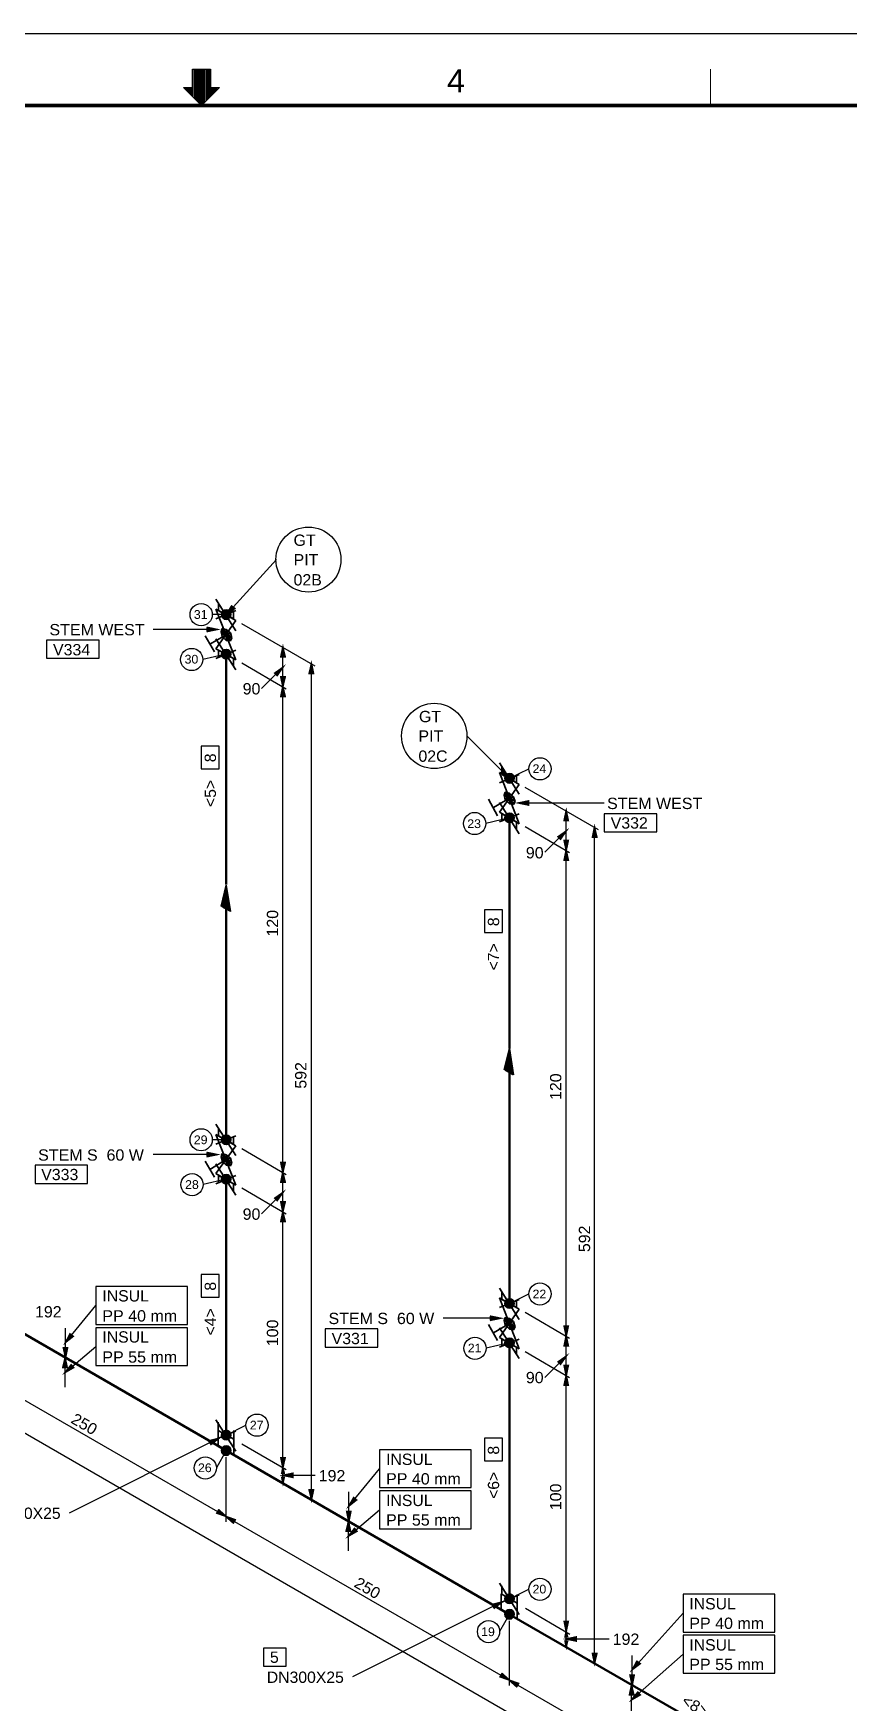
# Model space of a CAD drawing. Header units: inches. Extents: x 0 to 841, y 0 to 594.
# Drawn here: x 398.3 to 556.9, y 269.3 to 594 of the extents above; entities that cross this region are included whole.
import ezdxf
from ezdxf.enums import TextEntityAlignment as Align

# ---------------------------------------------------------------- set-up
doc = ezdxf.new("R2010")
doc.units = ezdxf.units.IN
doc.header["$MEASUREMENT"] = 0
for name, color, linetype in [('BG Border', 7, 'Continuous'), ('DIMLINES', 7, 'Continuous'), ('DIMTEXT', 7, 'Continuous'), ('FITTINGS', 7, 'Continuous'), ('ISOTEXT', 7, 'Continuous'), ('NOZZLES', 7, 'Continuous'), ('PIPE', 7, 'Continuous'), ('WELDS', 7, 'Continuous')]:
    doc.layers.add(name, color=color, linetype=linetype)
doc.styles.add('Arial', font='arial.ttf')

msp = doc.modelspace()

# ---------------------------------------------------------------- hatches: boundary and pattern name
at = {"layer": 'DIMLINES', "linetype": 'Continuous'}
for points in [[(447.24, 472.68), (446.84, 474.6), (446.44, 472.68)], [(452.76, 469.48), (452.36, 471.4), (451.96, 469.48)], [(445.72, 469.08), (446.84, 470.68), (445.24, 469.56)], [(446.44, 468.84), (446.84, 466.92), (447.24, 468.84)], [(447.24, 465), (446.84, 466.92), (446.44, 465)], [(502.36, 440.84), (501.96, 442.76), (501.56, 440.84)], [(500.84, 437.24), (501.96, 438.84), (500.36, 437.72)], [(507.88, 437.64), (507.48, 439.56), (507.08, 437.64)], [(501.56, 437), (501.96, 435.08), (502.36, 437)], [(502.36, 433.16), (501.96, 435.08), (501.56, 433.16)], [(446.44, 374.36), (446.84, 372.44), (447.24, 374.36)], [(447.24, 370.52), (446.84, 372.44), (446.44, 370.52)], [(445.72, 366.92), (446.84, 368.52), (445.24, 367.4)], [(446.44, 366.68), (446.84, 364.76), (447.24, 366.68)], [(447.24, 362.84), (446.84, 364.76), (446.44, 362.84)], [(405.4, 341), (404.52, 339.32), (406.04, 340.52)], [(501.56, 342.52), (501.96, 340.6), (502.36, 342.52)], [(404.12, 338.28), (404.52, 336.36), (404.92, 338.28)], [(502.36, 338.68), (501.96, 340.6), (501.56, 338.68)], [(404.84, 334.44), (404.44, 336.36), (404.04, 334.44)], [(405.64, 335), (404.44, 333.48), (406.12, 334.44)], [(500.84, 335.08), (501.96, 336.68), (500.36, 335.56)], [(501.56, 334.84), (501.96, 332.92), (502.36, 334.84)], [(502.36, 331), (501.96, 332.92), (501.56, 331)], [(446.44, 316.92), (446.84, 315), (447.24, 316.92)], [(447.08, 313.88), (446.84, 315), (446.6, 313.88)], [(446.6, 313.08), (446.84, 311.96), (447.08, 313.08)], [(448.76, 313.88), (446.84, 313.48), (448.76, 313.08)], [(451.96, 310.68), (452.36, 308.76), (452.76, 310.68)], [(460.6, 309.16), (459.64, 307.48), (461.16, 308.68)], [(433.96, 306.12), (435.8, 305.48), (434.36, 306.76)], [(437.56, 304.84), (435.72, 305.48), (437.16, 304.2)], [(459.24, 306.44), (459.64, 304.52), (460.04, 306.44)], [(459.96, 302.6), (459.56, 304.52), (459.16, 302.6)], [(460.76, 303.16), (459.56, 301.64), (461.24, 302.6)], [(501.56, 285.08), (501.96, 283.16), (502.36, 285.08)], [(502.2, 282.04), (501.96, 283.16), (501.72, 282.04)], [(501.72, 281.24), (501.96, 280.12), (502.2, 281.24)], [(503.88, 282.04), (501.96, 281.64), (503.88, 281.24)], [(507.08, 278.84), (507.48, 276.92), (507.88, 278.84)], [(515.72, 277.32), (514.76, 275.64), (516.36, 276.84)], [(489.08, 274.28), (490.92, 273.64), (489.48, 274.92)], [(492.68, 273), (490.84, 273.64), (492.28, 272.36)], [(514.36, 274.6), (514.76, 272.68), (515.16, 274.6)], [(515.08, 270.76), (514.68, 272.68), (514.28, 270.76)], [(515.88, 271.32), (514.68, 269.8), (516.36, 270.76)]]:
    msp.add_hatch(color=2, dxfattribs=at).paths.add_polyline_path(points)
at = {"layer": 'DIMLINES', "linetype": 'ByBlock'}
h = msp.add_hatch(dxfattribs=at)
h.set_pattern_fill('LINE', scale=25.4, style=0)
h.paths.add_polyline_path([(447.24, 472.68), (446.84, 474.6), (446.44, 472.68)])
h = msp.add_hatch(dxfattribs=at)
h.set_pattern_fill('LINE', scale=25.4, style=0)
h.paths.add_polyline_path([(452.76, 469.48), (452.36, 471.4), (451.96, 469.48)])
h = msp.add_hatch(dxfattribs=at)
h.set_pattern_fill('LINE', scale=25.4, style=0)
h.paths.add_polyline_path([(445.72, 469.08), (446.84, 470.68), (445.24, 469.56)])
h = msp.add_hatch(dxfattribs=at)
h.set_pattern_fill('LINE', scale=25.4, style=0)
h.paths.add_polyline_path([(446.44, 468.84), (446.84, 466.92), (447.24, 468.84)])
h = msp.add_hatch(dxfattribs=at)
h.set_pattern_fill('LINE', scale=25.4, style=0)
h.paths.add_polyline_path([(447.24, 465), (446.84, 466.92), (446.44, 465)])
h = msp.add_hatch(dxfattribs=at)
h.set_pattern_fill('LINE', scale=25.4, style=0)
h.paths.add_polyline_path([(502.36, 440.84), (501.96, 442.76), (501.56, 440.84)])
h = msp.add_hatch(dxfattribs=at)
h.set_pattern_fill('LINE', scale=25.4, style=0)
h.paths.add_polyline_path([(500.84, 437.24), (501.96, 438.84), (500.36, 437.72)])
h = msp.add_hatch(dxfattribs=at)
h.set_pattern_fill('LINE', scale=25.4, style=0)
h.paths.add_polyline_path([(507.88, 437.64), (507.48, 439.56), (507.08, 437.64)])
h = msp.add_hatch(dxfattribs=at)
h.set_pattern_fill('LINE', scale=25.4, style=0)
h.paths.add_polyline_path([(501.56, 437), (501.96, 435.08), (502.36, 437)])
h = msp.add_hatch(dxfattribs=at)
h.set_pattern_fill('LINE', scale=25.4, style=0)
h.paths.add_polyline_path([(502.36, 433.16), (501.96, 435.08), (501.56, 433.16)])
h = msp.add_hatch(dxfattribs=at)
h.set_pattern_fill('LINE', scale=25.4, style=0)
h.paths.add_polyline_path([(446.44, 374.36), (446.84, 372.44), (447.24, 374.36)])
h = msp.add_hatch(dxfattribs=at)
h.set_pattern_fill('LINE', scale=25.4, style=0)
h.paths.add_polyline_path([(447.24, 370.52), (446.84, 372.44), (446.44, 370.52)])
h = msp.add_hatch(dxfattribs=at)
h.set_pattern_fill('LINE', scale=25.4, style=0)
h.paths.add_polyline_path([(445.72, 366.92), (446.84, 368.52), (445.24, 367.4)])
h = msp.add_hatch(dxfattribs=at)
h.set_pattern_fill('LINE', scale=25.4, style=0)
h.paths.add_polyline_path([(446.44, 366.68), (446.84, 364.76), (447.24, 366.68)])
h = msp.add_hatch(dxfattribs=at)
h.set_pattern_fill('LINE', scale=25.4, style=0)
h.paths.add_polyline_path([(447.24, 362.84), (446.84, 364.76), (446.44, 362.84)])
h = msp.add_hatch(dxfattribs=at)
h.set_pattern_fill('LINE', scale=25.4, style=0)
h.paths.add_polyline_path([(405.4, 341), (404.52, 339.32), (406.04, 340.52)])
h = msp.add_hatch(dxfattribs=at)
h.set_pattern_fill('LINE', scale=25.4, style=0)
h.paths.add_polyline_path([(501.56, 342.52), (501.96, 340.6), (502.36, 342.52)])
h = msp.add_hatch(dxfattribs=at)
h.set_pattern_fill('LINE', scale=25.4, style=0)
h.paths.add_polyline_path([(404.12, 338.28), (404.52, 336.36), (404.92, 338.28)])
h = msp.add_hatch(dxfattribs=at)
h.set_pattern_fill('LINE', scale=25.4, style=0)
h.paths.add_polyline_path([(502.36, 338.68), (501.96, 340.6), (501.56, 338.68)])
h = msp.add_hatch(dxfattribs=at)
h.set_pattern_fill('LINE', scale=25.4, style=0)
h.paths.add_polyline_path([(404.84, 334.44), (404.44, 336.36), (404.04, 334.44)])
h = msp.add_hatch(dxfattribs=at)
h.set_pattern_fill('LINE', scale=25.4, style=0)
h.paths.add_polyline_path([(405.64, 335), (404.44, 333.48), (406.12, 334.44)])
h = msp.add_hatch(dxfattribs=at)
h.set_pattern_fill('LINE', scale=25.4, style=0)
h.paths.add_polyline_path([(500.84, 335.08), (501.96, 336.68), (500.36, 335.56)])
h = msp.add_hatch(dxfattribs=at)
h.set_pattern_fill('LINE', scale=25.4, style=0)
h.paths.add_polyline_path([(501.56, 334.84), (501.96, 332.92), (502.36, 334.84)])
h = msp.add_hatch(dxfattribs=at)
h.set_pattern_fill('LINE', scale=25.4, style=0)
h.paths.add_polyline_path([(502.36, 331), (501.96, 332.92), (501.56, 331)])
h = msp.add_hatch(dxfattribs=at)
h.set_pattern_fill('LINE', scale=25.4, style=0)
h.paths.add_polyline_path([(446.44, 316.92), (446.84, 315), (447.24, 316.92)])
h = msp.add_hatch(dxfattribs=at)
h.set_pattern_fill('LINE', scale=25.4, style=0)
h.paths.add_polyline_path([(447.08, 313.88), (446.84, 315), (446.6, 313.88)])
h = msp.add_hatch(dxfattribs=at)
h.set_pattern_fill('LINE', scale=25.4, style=0)
h.paths.add_polyline_path([(446.6, 313.08), (446.84, 311.96), (447.08, 313.08)])
h = msp.add_hatch(dxfattribs=at)
h.set_pattern_fill('LINE', scale=25.4, style=0)
h.paths.add_polyline_path([(448.76, 313.88), (446.84, 313.48), (448.76, 313.08)])
h = msp.add_hatch(dxfattribs=at)
h.set_pattern_fill('LINE', scale=25.4, style=0)
h.paths.add_polyline_path([(451.96, 310.68), (452.36, 308.76), (452.76, 310.68)])
h = msp.add_hatch(dxfattribs=at)
h.set_pattern_fill('LINE', scale=25.4, style=0)
h.paths.add_polyline_path([(460.6, 309.16), (459.64, 307.48), (461.16, 308.68)])
h = msp.add_hatch(dxfattribs=at)
h.set_pattern_fill('LINE', scale=25.4, style=0)
h.paths.add_polyline_path([(433.96, 306.12), (435.8, 305.48), (434.36, 306.76)])
h = msp.add_hatch(dxfattribs=at)
h.set_pattern_fill('LINE', scale=25.4, style=0)
h.paths.add_polyline_path([(437.56, 304.84), (435.72, 305.48), (437.16, 304.2)])
h = msp.add_hatch(dxfattribs=at)
h.set_pattern_fill('LINE', scale=25.4, style=0)
h.paths.add_polyline_path([(459.24, 306.44), (459.64, 304.52), (460.04, 306.44)])
h = msp.add_hatch(dxfattribs=at)
h.set_pattern_fill('LINE', scale=25.4, style=0)
h.paths.add_polyline_path([(459.96, 302.6), (459.56, 304.52), (459.16, 302.6)])
h = msp.add_hatch(dxfattribs=at)
h.set_pattern_fill('LINE', scale=25.4, style=0)
h.paths.add_polyline_path([(460.76, 303.16), (459.56, 301.64), (461.24, 302.6)])
h = msp.add_hatch(dxfattribs=at)
h.set_pattern_fill('LINE', scale=25.4, style=0)
h.paths.add_polyline_path([(501.56, 285.08), (501.96, 283.16), (502.36, 285.08)])
h = msp.add_hatch(dxfattribs=at)
h.set_pattern_fill('LINE', scale=25.4, style=0)
h.paths.add_polyline_path([(502.2, 282.04), (501.96, 283.16), (501.72, 282.04)])
h = msp.add_hatch(dxfattribs=at)
h.set_pattern_fill('LINE', scale=25.4, style=0)
h.paths.add_polyline_path([(501.72, 281.24), (501.96, 280.12), (502.2, 281.24)])
h = msp.add_hatch(dxfattribs=at)
h.set_pattern_fill('LINE', scale=25.4, style=0)
h.paths.add_polyline_path([(503.88, 282.04), (501.96, 281.64), (503.88, 281.24)])
h = msp.add_hatch(dxfattribs=at)
h.set_pattern_fill('LINE', scale=25.4, style=0)
h.paths.add_polyline_path([(507.08, 278.84), (507.48, 276.92), (507.88, 278.84)])
h = msp.add_hatch(dxfattribs=at)
h.set_pattern_fill('LINE', scale=25.4, style=0)
h.paths.add_polyline_path([(515.72, 277.32), (514.76, 275.64), (516.36, 276.84)])
h = msp.add_hatch(dxfattribs=at)
h.set_pattern_fill('LINE', scale=25.4, style=0)
h.paths.add_polyline_path([(489.08, 274.28), (490.92, 273.64), (489.48, 274.92)])
h = msp.add_hatch(dxfattribs=at)
h.set_pattern_fill('LINE', scale=25.4, style=0)
h.paths.add_polyline_path([(492.68, 273), (490.84, 273.64), (492.28, 272.36)])
h = msp.add_hatch(dxfattribs=at)
h.set_pattern_fill('LINE', scale=25.4, style=0)
h.paths.add_polyline_path([(514.36, 274.6), (514.76, 272.68), (515.16, 274.6)])
h = msp.add_hatch(dxfattribs=at)
h.set_pattern_fill('LINE', scale=25.4, style=0)
h.paths.add_polyline_path([(515.08, 270.76), (514.68, 272.68), (514.28, 270.76)])
h = msp.add_hatch(dxfattribs=at)
h.set_pattern_fill('LINE', scale=25.4, style=0)
h.paths.add_polyline_path([(515.88, 271.32), (514.68, 269.8), (516.36, 270.76)])
at = {"layer": 'ISOTEXT', "linetype": 'Continuous'}
for points in [[(436.84, 482.6), (435.88, 480.92), (437.48, 482.12)], [(432.12, 477.64), (434.04, 478.04), (432.12, 478.44)], [(489.24, 450.2), (490.84, 449.08), (489.72, 450.68)], [(494.6, 444.68), (492.68, 444.28), (494.6, 443.88)], [(432.12, 375.48), (434.04, 375.88), (432.12, 376.28)], [(487.24, 343.64), (489.16, 344.04), (487.24, 344.44)], [(432.84, 319.48), (434.36, 320.68), (432.44, 320.2)], [(487.96, 287.64), (489.48, 288.84), (487.56, 288.36)]]:
    msp.add_hatch(color=2, dxfattribs=at).paths.add_polyline_path(points)
at = {"layer": 'ISOTEXT', "linetype": 'ByBlock'}
h = msp.add_hatch(dxfattribs=at)
h.set_pattern_fill('LINE', scale=25.4, style=0)
h.paths.add_polyline_path([(436.84, 482.6), (435.88, 480.92), (437.48, 482.12)])
h = msp.add_hatch(dxfattribs=at)
h.set_pattern_fill('LINE', scale=25.4, style=0)
h.paths.add_polyline_path([(432.12, 477.64), (434.04, 478.04), (432.12, 478.44)])
h = msp.add_hatch(dxfattribs=at)
h.set_pattern_fill('LINE', scale=25.4, style=0)
h.paths.add_polyline_path([(489.24, 450.2), (490.84, 449.08), (489.72, 450.68)])
h = msp.add_hatch(dxfattribs=at)
h.set_pattern_fill('LINE', scale=25.4, style=0)
h.paths.add_polyline_path([(494.6, 444.68), (492.68, 444.28), (494.6, 443.88)])
h = msp.add_hatch(dxfattribs=at)
h.set_pattern_fill('LINE', scale=25.4, style=0)
h.paths.add_polyline_path([(432.12, 375.48), (434.04, 375.88), (432.12, 376.28)])
h = msp.add_hatch(dxfattribs=at)
h.set_pattern_fill('LINE', scale=25.4, style=0)
h.paths.add_polyline_path([(487.24, 343.64), (489.16, 344.04), (487.24, 344.44)])
h = msp.add_hatch(dxfattribs=at)
h.set_pattern_fill('LINE', scale=25.4, style=0)
h.paths.add_polyline_path([(432.84, 319.48), (434.36, 320.68), (432.44, 320.2)])
h = msp.add_hatch(dxfattribs=at)
h.set_pattern_fill('LINE', scale=25.4, style=0)
h.paths.add_polyline_path([(487.96, 287.64), (489.48, 288.84), (487.56, 288.36)])
at = {"layer": 'NOZZLES', "linetype": 'Continuous'}
h = msp.add_hatch(color=7, dxfattribs=at)
edge = h.paths.add_edge_path()
edge.add_arc((435.8, 480.92), 0.92, 0, 360)
at = {"layer": 'NOZZLES', "linetype": 'ByBlock'}
h = msp.add_hatch(dxfattribs=at)
h.set_pattern_fill('LINE', scale=25.4, style=0)
edge = h.paths.add_edge_path()
edge.add_arc((435.8, 480.92), 0.92, 0, 360)
at = {"layer": 'NOZZLES', "linetype": 'Continuous'}
h = msp.add_hatch(color=7, dxfattribs=at)
edge = h.paths.add_edge_path()
edge.add_arc((435.8, 473.24), 0.92, 0, 360)
at = {"layer": 'NOZZLES', "linetype": 'ByBlock'}
h = msp.add_hatch(dxfattribs=at)
h.set_pattern_fill('LINE', scale=25.4, style=0)
edge = h.paths.add_edge_path()
edge.add_arc((435.8, 473.24), 0.92, 0, 360)
at = {"layer": 'NOZZLES', "linetype": 'Continuous'}
h = msp.add_hatch(color=7, dxfattribs=at)
edge = h.paths.add_edge_path()
edge.add_arc((490.92, 449.08), 0.92, 0, 360)
at = {"layer": 'NOZZLES', "linetype": 'ByBlock'}
h = msp.add_hatch(dxfattribs=at)
h.set_pattern_fill('LINE', scale=25.4, style=0)
edge = h.paths.add_edge_path()
edge.add_arc((490.92, 449.08), 0.92, 0, 360)
at = {"layer": 'NOZZLES', "linetype": 'Continuous'}
h = msp.add_hatch(color=7, dxfattribs=at)
edge = h.paths.add_edge_path()
edge.add_arc((490.92, 441.4), 0.92, 0, 360)
at = {"layer": 'NOZZLES', "linetype": 'ByBlock'}
h = msp.add_hatch(dxfattribs=at)
h.set_pattern_fill('LINE', scale=25.4, style=0)
edge = h.paths.add_edge_path()
edge.add_arc((490.92, 441.4), 0.92, 0, 360)
at = {"layer": 'NOZZLES', "linetype": 'Continuous'}
h = msp.add_hatch(color=7, dxfattribs=at)
edge = h.paths.add_edge_path()
edge.add_arc((435.8, 378.76), 0.92, 0, 360)
at = {"layer": 'NOZZLES', "linetype": 'ByBlock'}
h = msp.add_hatch(dxfattribs=at)
h.set_pattern_fill('LINE', scale=25.4, style=0)
edge = h.paths.add_edge_path()
edge.add_arc((435.8, 378.76), 0.92, 0, 360)
at = {"layer": 'NOZZLES', "linetype": 'Continuous'}
h = msp.add_hatch(color=7, dxfattribs=at)
edge = h.paths.add_edge_path()
edge.add_arc((435.8, 371.08), 0.92, 0, 360)
at = {"layer": 'NOZZLES', "linetype": 'ByBlock'}
h = msp.add_hatch(dxfattribs=at)
h.set_pattern_fill('LINE', scale=25.4, style=0)
edge = h.paths.add_edge_path()
edge.add_arc((435.8, 371.08), 0.92, 0, 360)
at = {"layer": 'NOZZLES', "linetype": 'Continuous'}
h = msp.add_hatch(color=7, dxfattribs=at)
edge = h.paths.add_edge_path()
edge.add_arc((490.92, 346.92), 0.92, 0, 360)
at = {"layer": 'NOZZLES', "linetype": 'ByBlock'}
h = msp.add_hatch(dxfattribs=at)
h.set_pattern_fill('LINE', scale=25.4, style=0)
edge = h.paths.add_edge_path()
edge.add_arc((490.92, 346.92), 0.92, 0, 360)
at = {"layer": 'NOZZLES', "linetype": 'Continuous'}
h = msp.add_hatch(color=7, dxfattribs=at)
edge = h.paths.add_edge_path()
edge.add_arc((490.92, 339.24), 0.92, 0, 360)
at = {"layer": 'NOZZLES', "linetype": 'ByBlock'}
h = msp.add_hatch(dxfattribs=at)
h.set_pattern_fill('LINE', scale=25.4, style=0)
edge = h.paths.add_edge_path()
edge.add_arc((490.92, 339.24), 0.92, 0, 360)
at = {"layer": 'NOZZLES', "linetype": 'Continuous'}
h = msp.add_hatch(color=7, dxfattribs=at)
edge = h.paths.add_edge_path()
edge.add_arc((435.8, 321.32), 0.92, 0, 360)
at = {"layer": 'NOZZLES', "linetype": 'ByBlock'}
h = msp.add_hatch(dxfattribs=at)
h.set_pattern_fill('LINE', scale=25.4, style=0)
edge = h.paths.add_edge_path()
edge.add_arc((435.8, 321.32), 0.92, 0, 360)
at = {"layer": 'NOZZLES', "linetype": 'Continuous'}
h = msp.add_hatch(color=7, dxfattribs=at)
edge = h.paths.add_edge_path()
edge.add_arc((435.8, 318.28), 0.92, 0, 360)
at = {"layer": 'NOZZLES', "linetype": 'ByBlock'}
h = msp.add_hatch(dxfattribs=at)
h.set_pattern_fill('LINE', scale=25.4, style=0)
edge = h.paths.add_edge_path()
edge.add_arc((435.8, 318.28), 0.92, 0, 360)
at = {"layer": 'NOZZLES', "linetype": 'Continuous'}
h = msp.add_hatch(color=7, dxfattribs=at)
edge = h.paths.add_edge_path()
edge.add_arc((490.92, 289.48), 0.92, 0, 360)
at = {"layer": 'NOZZLES', "linetype": 'ByBlock'}
h = msp.add_hatch(dxfattribs=at)
h.set_pattern_fill('LINE', scale=25.4, style=0)
edge = h.paths.add_edge_path()
edge.add_arc((490.92, 289.48), 0.92, 0, 360)
at = {"layer": 'NOZZLES', "linetype": 'Continuous'}
h = msp.add_hatch(color=7, dxfattribs=at)
edge = h.paths.add_edge_path()
edge.add_arc((490.92, 286.44), 0.92, 0, 360)
at = {"layer": 'NOZZLES', "linetype": 'ByBlock'}
h = msp.add_hatch(dxfattribs=at)
h.set_pattern_fill('LINE', scale=25.4, style=0)
edge = h.paths.add_edge_path()
edge.add_arc((490.92, 286.44), 0.92, 0, 360)

# ---------------------------------------------------------------- linework, layer by layer
at = {"layer": 'BG Border', "color": 7, "linetype": 'Continuous', "lineweight": 25}
for p, q in [((0, 594), (841, 594)), ((429.25, 587.02), (432.75, 587.02)), ((429.25, 583.5), (429.25, 587.02)), ((432.75, 587.02), (432.75, 583.5)), ((431, 580), (427.5, 583.5)), ((427.5, 583.5), (429.25, 583.5)), ((434.5, 583.5), (431, 580)), ((432.75, 583.5), (434.5, 583.5))]:
    msp.add_line(p, q, dxfattribs=at)
at = {"layer": 'BG Border', "color": 7, "linetype": 'Continuous', "lineweight": 13}
for p, q in [((429.4, 581.6), (429.4, 587.02)), ((429.6, 581.4), (429.6, 587.02)), ((429.8, 581.2), (429.8, 587.02)), ((430, 581), (430, 587.02)), ((430.2, 580.8), (430.2, 587.02)), ((430.4, 580.6), (430.4, 587.02)), ((430.6, 580.4), (430.6, 587.02)), ((430.8, 580.2), (430.8, 587.02)), ((431, 580), (431, 587.02)), ((431.2, 580.2), (431.2, 587.02)), ((431.4, 580.4), (431.4, 587.02)), ((431.6, 580.6), (431.6, 587.02)), ((431.8, 580.8), (431.8, 587.02)), ((432, 581), (432, 587.02)), ((432.2, 581.2), (432.2, 587.02)), ((432.4, 581.4), (432.4, 587.02)), ((432.6, 581.6), (432.6, 587.02)), ((530, 580), (530, 587.02)), ((427.6, 583.4), (427.6, 583.5)), ((427.8, 583.2), (427.8, 583.5)), ((428, 583), (428, 583.5)), ((428.2, 582.8), (428.2, 583.5)), ((428.4, 582.6), (428.4, 583.5)), ((428.6, 582.4), (428.6, 583.5)), ((428.8, 582.2), (428.8, 583.5)), ((429, 582), (429, 583.5)), ((429.2, 581.8), (429.2, 583.5)), ((432.8, 581.8), (432.8, 583.5)), ((433, 582), (433, 583.5)), ((433.2, 582.2), (433.2, 583.5)), ((433.4, 582.4), (433.4, 583.5)), ((433.6, 582.6), (433.6, 583.5)), ((433.8, 582.8), (433.8, 583.5)), ((434, 583), (434, 583.5)), ((434.2, 583.2), (434.2, 583.5)), ((434.4, 583.4), (434.4, 583.5))]:
    msp.add_line(p, q, dxfattribs=at)
at = {"layer": 'BG Border', "color": 3, "linetype": 'Continuous', "lineweight": 120}
msp.add_line((35, 580), (827, 580), dxfattribs=at)
msp.add_lwpolyline([(827, 580), (35, 580), (35, 14), (827, 14)], close=True, dxfattribs=at)
at = {"layer": 'DIMLINES', "color": 2, "linetype": 'Continuous', "lineweight": 30}
for p, q in [((453.08, 470.92), (438.84, 479.16)), ((446.44, 472.68), (446.84, 474.6)), ((446.84, 474.6), (447.24, 472.68)), ((446.84, 466.92), (446.84, 474.6)), ((447.48, 466.44), (438.84, 471.48)), ((447.24, 472.68), (446.44, 472.68)), ((451.96, 469.48), (452.36, 471.4)), ((452.36, 471.4), (452.76, 469.48)), ((452.36, 308.76), (452.36, 471.4)), ((446.84, 470.68), (442.68, 466.52)), ((445.24, 469.56), (446.84, 470.68)), ((445.72, 469.08), (445.24, 469.56)), ((446.84, 470.68), (445.72, 469.08)), ((446.84, 466.92), (446.44, 468.84)), ((446.44, 468.84), (447.24, 468.84)), ((447.24, 468.84), (446.84, 466.92)), ((452.76, 469.48), (451.96, 469.48)), ((446.44, 465), (446.84, 466.92)), ((447.24, 465), (446.44, 465)), ((446.84, 466.92), (447.24, 465)), ((446.84, 372.44), (446.84, 466.92)), ((508.2, 439.08), (493.96, 447.32)), ((501.56, 440.84), (501.96, 442.76)), ((501.96, 442.76), (502.36, 440.84)), ((501.96, 435.08), (501.96, 442.76)), ((502.6, 434.6), (493.96, 439.64)), ((501.96, 438.84), (497.8, 434.68)), ((500.36, 437.72), (501.96, 438.84)), ((501.96, 438.84), (500.84, 437.24)), ((502.36, 440.84), (501.56, 440.84)), ((507.08, 437.64), (507.48, 439.56)), ((507.48, 439.56), (507.88, 437.64)), ((507.48, 276.92), (507.48, 439.56)), ((500.84, 437.24), (500.36, 437.72)), ((501.96, 435.08), (501.56, 437)), ((501.56, 437), (502.36, 437)), ((502.36, 437), (501.96, 435.08)), ((507.88, 437.64), (507.08, 437.64)), ((501.56, 433.16), (501.96, 435.08)), ((502.36, 433.16), (501.56, 433.16)), ((501.96, 435.08), (502.36, 433.16)), ((501.96, 340.6), (501.96, 435.08)), ((214.2, 426.92), (548.52, 234.04)), ((447.48, 371.96), (438.84, 377)), ((446.84, 372.44), (446.44, 374.36)), ((446.44, 374.36), (447.24, 374.36)), ((447.24, 374.36), (446.84, 372.44)), ((446.44, 370.52), (446.84, 372.44)), ((447.24, 370.52), (446.44, 370.52)), ((446.84, 372.44), (447.24, 370.52)), ((446.84, 364.76), (446.84, 372.44)), ((447.48, 364.28), (438.84, 369.32)), ((446.84, 368.52), (442.68, 364.36)), ((445.24, 367.4), (446.84, 368.52)), ((445.72, 366.92), (445.24, 367.4)), ((446.84, 368.52), (445.72, 366.92)), ((446.84, 364.76), (446.44, 366.68)), ((446.44, 366.68), (447.24, 366.68)), ((446.44, 362.84), (446.84, 364.76)), ((447.24, 366.68), (446.84, 364.76)), ((446.84, 364.76), (447.24, 362.84)), ((446.84, 315), (446.84, 364.76)), ((447.24, 362.84), (446.44, 362.84)), ((428.28, 350.2), (410.44, 350.2)), ((410.44, 350.2), (410.44, 342.84)), ((428.28, 342.84), (428.28, 350.2)), ((404.52, 339.32), (410.44, 346.52)), ((502.6, 340.12), (493.96, 345.16)), ((404.52, 336.36), (404.52, 342.12)), ((404.52, 339.32), (405.4, 341)), ((405.4, 341), (406.04, 340.52)), ((410.44, 342.84), (428.28, 342.84)), ((428.28, 342.2), (410.44, 342.2)), ((410.44, 342.2), (410.44, 334.84)), ((428.28, 334.84), (428.28, 342.2)), ((501.96, 340.6), (501.56, 342.52)), ((501.56, 342.52), (502.36, 342.52)), ((502.36, 342.52), (501.96, 340.6)), ((404.52, 336.36), (404.12, 338.28)), ((404.12, 338.28), (404.92, 338.28)), ((404.44, 333.48), (410.44, 338.52)), ((406.04, 340.52), (404.52, 339.32)), ((404.92, 338.28), (404.52, 336.36)), ((501.56, 338.68), (501.96, 340.6)), ((502.36, 338.68), (501.56, 338.68)), ((501.96, 340.6), (502.36, 338.68)), ((501.96, 332.92), (501.96, 340.6)), ((380.6, 337.32), (435.8, 305.48)), ((405.24, 335.88), (403.64, 336.76)), ((404.04, 334.44), (404.44, 336.36)), ((404.44, 336.36), (404.84, 334.44)), ((404.44, 330.6), (404.44, 336.36)), ((404.44, 333.48), (405.64, 335)), ((405.64, 335), (406.12, 334.44)), ((410.44, 334.84), (428.28, 334.84)), ((502.6, 332.44), (493.96, 337.48)), ((501.96, 336.68), (497.8, 332.52)), ((500.36, 335.56), (501.96, 336.68)), ((500.84, 335.08), (500.36, 335.56)), ((501.96, 336.68), (500.84, 335.08)), ((501.96, 332.92), (501.56, 334.84)), ((501.56, 334.84), (502.36, 334.84)), ((502.36, 334.84), (501.96, 332.92)), ((404.84, 334.44), (404.04, 334.44)), ((406.12, 334.44), (404.44, 333.48)), ((501.56, 331), (501.96, 332.92)), ((501.96, 332.92), (502.36, 331)), ((501.96, 283.16), (501.96, 332.92)), ((502.36, 331), (501.56, 331)), ((447.48, 314.52), (438.84, 319.56)), ((483.48, 318.44), (465.64, 318.44)), ((465.64, 318.44), (465.64, 311.08)), ((483.48, 311.08), (483.48, 318.44)), ((435.8, 304.44), (435.8, 317)), ((446.84, 315), (446.44, 316.92)), ((446.44, 316.92), (447.24, 316.92)), ((446.6, 313.88), (446.84, 315)), ((447.24, 316.92), (446.84, 315)), ((446.84, 315), (447.08, 313.88)), ((446.84, 311.96), (446.84, 315)), ((447.08, 313.88), (446.6, 313.88)), ((446.84, 311.96), (446.6, 313.08)), ((446.6, 313.08), (447.08, 313.08)), ((446.84, 313.48), (448.76, 313.88)), ((448.76, 313.08), (446.84, 313.48)), ((446.84, 313.48), (453.08, 313.48)), ((447.08, 313.08), (446.84, 311.96)), ((448.76, 313.88), (448.76, 313.08)), ((459.64, 307.48), (465.64, 314.76)), ((452.36, 308.76), (451.96, 310.68)), ((451.96, 310.68), (452.76, 310.68)), ((452.76, 310.68), (452.36, 308.76)), ((459.64, 304.52), (459.64, 310.28)), ((459.64, 307.48), (460.6, 309.16)), ((461.16, 308.68), (459.64, 307.48)), ((460.6, 309.16), (461.16, 308.68)), ((465.64, 311.08), (483.48, 311.08)), ((483.48, 310.44), (465.64, 310.44)), ((465.64, 310.44), (465.64, 303.08)), ((483.48, 303.08), (483.48, 310.44)), ((433.96, 306.12), (434.36, 306.76)), ((435.8, 305.48), (433.96, 306.12)), ((434.36, 306.76), (435.8, 305.48)), ((435.72, 305.48), (437.56, 304.84)), ((437.16, 304.2), (435.72, 305.48)), ((435.72, 305.48), (490.92, 273.64)), ((459.64, 304.52), (459.24, 306.44)), ((459.24, 306.44), (460.04, 306.44)), ((459.56, 301.64), (465.64, 306.76)), ((460.04, 306.44), (459.64, 304.52)), ((437.56, 304.84), (437.16, 304.2)), ((460.36, 304.04), (458.76, 304.92)), ((459.16, 302.6), (459.56, 304.52)), ((459.96, 302.6), (459.16, 302.6)), ((459.56, 304.52), (459.96, 302.6)), ((459.56, 298.76), (459.56, 304.52)), ((459.56, 301.64), (460.76, 303.16)), ((461.24, 302.6), (459.56, 301.64)), ((460.76, 303.16), (461.24, 302.6)), ((465.64, 303.08), (483.48, 303.08)), ((542.52, 290.36), (524.68, 290.36)), ((524.68, 290.36), (524.68, 283)), ((542.52, 283), (542.52, 290.36)), ((502.68, 282.52), (494.04, 287.56)), ((514.76, 275.64), (524.68, 286.68)), ((490.92, 272.6), (490.92, 285.16)), ((501.96, 283.16), (501.56, 285.08)), ((501.56, 285.08), (502.36, 285.08)), ((501.72, 282.04), (501.96, 283.16)), ((502.36, 285.08), (501.96, 283.16)), ((501.96, 283.16), (502.2, 282.04)), ((501.96, 280.12), (501.96, 283.16)), ((524.68, 283), (542.52, 283)), ((502.2, 282.04), (501.72, 282.04)), ((501.96, 280.12), (501.72, 281.24)), ((501.72, 281.24), (502.2, 281.24)), ((501.96, 281.64), (503.88, 282.04)), ((503.88, 281.24), (501.96, 281.64)), ((501.96, 281.64), (510.28, 281.64)), ((502.2, 281.24), (501.96, 280.12)), ((503.88, 282.04), (503.88, 281.24)), ((542.52, 282.36), (524.68, 282.36)), ((524.68, 282.36), (524.68, 275)), ((542.52, 275), (542.52, 282.36)), ((507.48, 276.92), (507.08, 278.84)), ((507.08, 278.84), (507.88, 278.84)), ((507.88, 278.84), (507.48, 276.92)), ((514.68, 269.8), (524.68, 278.68)), ((514.76, 272.68), (514.76, 278.44)), ((514.76, 275.64), (515.72, 277.32)), ((516.36, 276.84), (514.76, 275.64)), ((515.72, 277.32), (516.36, 276.84)), ((489.08, 274.28), (489.48, 274.92)), ((490.92, 273.64), (489.08, 274.28)), ((489.48, 274.92), (490.92, 273.64)), ((490.84, 273.64), (492.68, 273)), ((492.28, 272.36), (490.84, 273.64)), ((490.84, 273.64), (542.36, 243.96)), ((492.68, 273), (492.28, 272.36)), ((515.48, 272.2), (513.88, 273.08)), ((514.76, 272.68), (514.36, 274.6)), ((514.36, 274.6), (515.16, 274.6)), ((515.16, 274.6), (514.76, 272.68)), ((524.68, 275), (542.52, 275)), ((514.28, 270.76), (514.68, 272.68)), ((515.08, 270.76), (514.28, 270.76)), ((514.68, 272.68), (515.08, 270.76)), ((514.68, 266.92), (514.68, 272.68)), ((514.68, 269.8), (515.88, 271.32)), ((516.36, 270.76), (514.68, 269.8)), ((515.88, 271.32), (516.36, 270.76))]:
    msp.add_line(p, q, dxfattribs=at)
at = {"layer": 'DIMLINES', "color": 2, "linetype": 'Continuous', "lineweight": 30, "const_width": 0.3}
for points in [[(447.24, 472.68), (446.84, 474.6), (446.44, 472.68)], [(445.72, 469.08), (446.84, 470.68), (445.24, 469.56)], [(452.76, 469.48), (452.36, 471.4), (451.96, 469.48)], [(446.44, 468.84), (446.84, 466.92), (447.24, 468.84)], [(447.24, 465), (446.84, 466.92), (446.44, 465)], [(502.36, 440.84), (501.96, 442.76), (501.56, 440.84)], [(500.84, 437.24), (501.96, 438.84), (500.36, 437.72)], [(507.88, 437.64), (507.48, 439.56), (507.08, 437.64)], [(501.56, 437), (501.96, 435.08), (502.36, 437)], [(502.36, 433.16), (501.96, 435.08), (501.56, 433.16)], [(446.44, 374.36), (446.84, 372.44), (447.24, 374.36)], [(447.24, 370.52), (446.84, 372.44), (446.44, 370.52)], [(445.72, 366.92), (446.84, 368.52), (445.24, 367.4)], [(446.44, 366.68), (446.84, 364.76), (447.24, 366.68)], [(447.24, 362.84), (446.84, 364.76), (446.44, 362.84)], [(405.4, 341), (404.52, 339.32), (406.04, 340.52)], [(501.56, 342.52), (501.96, 340.6), (502.36, 342.52)], [(502.36, 338.68), (501.96, 340.6), (501.56, 338.68)], [(404.12, 338.28), (404.52, 336.36), (404.92, 338.28)], [(405.64, 335), (404.44, 333.48), (406.12, 334.44)], [(404.84, 334.44), (404.44, 336.36), (404.04, 334.44)], [(500.84, 335.08), (501.96, 336.68), (500.36, 335.56)], [(501.56, 334.84), (501.96, 332.92), (502.36, 334.84)], [(502.36, 331), (501.96, 332.92), (501.56, 331)], [(446.44, 316.92), (446.84, 315), (447.24, 316.92)], [(447.08, 313.88), (446.84, 315), (446.6, 313.88)], [(448.76, 313.88), (446.84, 313.48), (448.76, 313.08)], [(446.6, 313.08), (446.84, 311.96), (447.08, 313.08)], [(451.96, 310.68), (452.36, 308.76), (452.76, 310.68)], [(460.6, 309.16), (459.64, 307.48), (461.16, 308.68)], [(433.96, 306.12), (435.8, 305.48), (434.36, 306.76)], [(437.56, 304.84), (435.72, 305.48), (437.16, 304.2)], [(459.96, 302.6), (459.56, 304.52), (459.16, 302.6)], [(459.24, 306.44), (459.64, 304.52), (460.04, 306.44)], [(460.76, 303.16), (459.56, 301.64), (461.24, 302.6)], [(501.56, 285.08), (501.96, 283.16), (502.36, 285.08)], [(502.2, 282.04), (501.96, 283.16), (501.72, 282.04)], [(503.88, 282.04), (501.96, 281.64), (503.88, 281.24)], [(501.72, 281.24), (501.96, 280.12), (502.2, 281.24)], [(507.08, 278.84), (507.48, 276.92), (507.88, 278.84)], [(515.72, 277.32), (514.76, 275.64), (516.36, 276.84)], [(489.08, 274.28), (490.92, 273.64), (489.48, 274.92)], [(492.68, 273), (490.84, 273.64), (492.28, 272.36)], [(515.08, 270.76), (514.68, 272.68), (514.28, 270.76)], [(514.36, 274.6), (514.76, 272.68), (515.16, 274.6)], [(515.88, 271.32), (514.68, 269.8), (516.36, 270.76)]]:
    msp.add_lwpolyline(points, close=True, dxfattribs=at)
at = {"layer": 'FITTINGS', "color": 7, "linetype": 'Continuous', "lineweight": 35}
for p, q in [((437.7, 479.8), (433.8, 482)), ((433.8, 482), (437.7, 472.1)), ((434.3, 481.7), (434.3, 483.1)), ((437.2, 480.1), (434.3, 481.7)), ((437.2, 481.5), (437.2, 480.1)), ((433.8, 474.3), (437.7, 479.8)), ((434.8, 477.6), (435, 478.2)), ((435, 476.7), (434.8, 477.6)), ((434.8, 477.6), (436.9, 476.4)), ((435, 478.2), (435.8, 478)), ((435, 478.2), (436.6, 475.8)), ((435, 477.8), (436.7, 476.1)), ((436.6, 477.4), (435, 476.7)), ((435.8, 478), (436.6, 477.4)), ((435.8, 478), (435.8, 475.9)), ((436.6, 477.4), (436.9, 476.4)), ((433.5, 473.7), (431.7, 476.8)), ((435.8, 477), (432.6, 475.2)), ((435.8, 473.2), (433.8, 474.3)), ((436.7, 476.9), (435, 477.1)), ((435.8, 475.9), (435, 476.7)), ((436.6, 475.8), (435.8, 475.9)), ((436.9, 476.4), (436.6, 475.8)), ((434.3, 472.6), (434.3, 474)), ((434.3, 474), (437.2, 472.4)), ((437.7, 472.1), (435.8, 473.2)), ((437.2, 472.4), (437.2, 471)), ((492.8, 447.9), (489, 450.2)), ((489, 450.2), (492.8, 440.2)), ((489.4, 449.8), (489.4, 451.3)), ((492.3, 448.2), (489.4, 449.8)), ((492.3, 449.7), (492.3, 448.2)), ((488.6, 441.8), (486.8, 445)), ((490.9, 445.2), (487.8, 443.4)), ((489, 442.5), (492.8, 447.9)), ((489.9, 445.8), (490.1, 446.4)), ((490.1, 444.9), (489.9, 445.8)), ((489.9, 445.8), (492, 444.6)), ((490.1, 446.4), (490.9, 446.2)), ((490.1, 446.4), (491.7, 444)), ((490.1, 446), (491.8, 444.2)), ((491.7, 445.5), (490.1, 444.9)), ((491.8, 445), (490.1, 445.3)), ((490.9, 444.1), (490.1, 444.9)), ((490.9, 446.2), (491.7, 445.5)), ((490.9, 446.2), (490.9, 444.1)), ((491.7, 445.5), (492, 444.6)), ((490.9, 441.4), (489, 442.5)), ((489.4, 440.7), (489.4, 442.2)), ((489.4, 442.2), (492.3, 440.6)), ((491.7, 444), (490.9, 444.1)), ((492, 444.6), (491.7, 444)), ((492.8, 440.2), (490.9, 441.4)), ((492.3, 440.6), (492.3, 439.1)), ((434.3, 379.5), (434.3, 381)), ((437.7, 377.6), (433.8, 379.8)), ((433.8, 379.8), (437.7, 369.9)), ((433.8, 372.2), (437.7, 377.6)), ((437.2, 377.9), (434.3, 379.5)), ((437.2, 379.4), (437.2, 377.9)), ((433.5, 371.5), (431.7, 374.6)), ((435.8, 374.9), (432.6, 373)), ((434.8, 375.4), (435, 376.1)), ((435, 374.6), (434.8, 375.4)), ((434.8, 375.4), (436.9, 374.2)), ((435, 376.1), (435.8, 375.8)), ((435, 376.1), (436.6, 373.7)), ((435, 375.7), (436.7, 373.9)), ((436.6, 375.2), (435, 374.6)), ((436.7, 374.7), (435, 375)), ((435.8, 373.8), (435, 374.6)), ((435.8, 375.8), (436.6, 375.2)), ((435.8, 375.8), (435.8, 373.8)), ((436.6, 373.7), (435.8, 373.8)), ((436.6, 375.2), (436.9, 374.2)), ((436.9, 374.2), (436.6, 373.7)), ((435.8, 371), (433.8, 372.2)), ((434.3, 370.4), (434.3, 371.8)), ((434.3, 371.8), (437.2, 370.2)), ((437.7, 369.9), (435.8, 371)), ((437.2, 370.2), (437.2, 368.8)), ((492.8, 345.8), (489, 348)), ((489, 348), (492.8, 338.1)), ((489.4, 347.7), (489.4, 349.1)), ((492.3, 346.1), (489.4, 347.7)), ((492.3, 347.5), (492.3, 346.1)), ((489, 340.3), (492.8, 345.8)), ((488.6, 339.7), (486.8, 342.8)), ((490.9, 343), (487.8, 341.2)), ((489.9, 343.6), (490.1, 344.2)), ((490.1, 342.7), (489.9, 343.6)), ((489.9, 343.6), (492, 342.4)), ((490.1, 344.2), (490.9, 344)), ((490.1, 344.2), (491.7, 341.8)), ((490.1, 343.8), (491.8, 342.1)), ((491.7, 343.4), (490.1, 342.7)), ((491.8, 342.9), (490.1, 343.1)), ((490.9, 341.9), (490.1, 342.7)), ((490.9, 344), (491.7, 343.4)), ((490.9, 344), (490.9, 341.9)), ((491.7, 341.8), (490.9, 341.9)), ((491.7, 343.4), (492, 342.4)), ((492, 342.4), (491.7, 341.8)), ((490.9, 339.2), (489, 340.3)), ((489.4, 338.6), (489.4, 340)), ((489.4, 340), (492.3, 338.4)), ((492.8, 338.1), (490.9, 339.2)), ((492.3, 338.4), (492.3, 337)), ((434.2, 322.2), (434.2, 323.8)), ((434.2, 319.1), (434.2, 322.2)), ((434.2, 322.2), (437.3, 320.5)), ((437.3, 320.5), (437.3, 322.2)), ((435.8, 318.2), (434.2, 319.1)), ((437.3, 320.5), (437.3, 317.4)), ((437.3, 317.4), (435.8, 318.2)), ((489.3, 287.3), (489.3, 290.4)), ((489.3, 290.4), (492.4, 288.6)), ((489.4, 290.3), (489.4, 292)), ((492.4, 288.6), (492.4, 290.3)), ((490.9, 286.4), (489.3, 287.3)), ((492.4, 285.5), (490.9, 286.4)), ((492.4, 288.6), (492.4, 285.5))]:
    msp.add_line(p, q, dxfattribs=at)
at = {"layer": 'FITTINGS', "color": 7, "linetype": 'Continuous', "lineweight": 30}
for p, q in [((434.8, 424.2), (435.8, 428.3)), ((435, 424.2), (435.8, 427.8)), ((435, 424.1), (435.8, 427.4)), ((435.2, 424), (435.8, 426.9)), ((435.3, 423.9), (435.8, 426.5)), ((435.4, 423.8), (435.8, 426.1)), ((435.5, 423.8), (435.8, 425.6)), ((435.8, 428.3), (436.6, 423.2)), ((435.8, 423.7), (435.8, 428.3)), ((435.8, 427.8), (436.5, 423.3)), ((435.8, 427.4), (436.4, 423.3)), ((435.8, 426.9), (436.2, 423.4)), ((435.8, 426.5), (436.2, 423.4)), ((435.8, 426.1), (436.1, 423.5)), ((435.8, 425.6), (435.9, 423.6)), ((435.8, 423.7), (434.8, 424.2)), ((436.6, 423.2), (435, 424.2)), ((436.5, 423.3), (435, 424.1)), ((436.4, 423.3), (435.2, 424)), ((436.2, 423.4), (435.3, 423.9)), ((436.2, 423.4), (435.4, 423.8)), ((436.1, 423.5), (435.5, 423.8)), ((435.7, 423.8), (435.8, 425.2)), ((435.9, 423.6), (435.7, 423.8)), ((435.8, 425.2), (435.8, 423.7)), ((489.9, 392.4), (490.9, 396.5)), ((490.9, 396.5), (491.7, 391.4)), ((490.9, 391.8), (490.9, 396.5)), ((490.1, 392.3), (490.9, 396)), ((490.2, 392.2), (490.9, 395.5)), ((490.3, 392.2), (490.9, 395)), ((490.4, 392.1), (490.9, 394.6)), ((490.6, 392), (490.9, 394.2)), ((490.6, 392), (490.9, 393.8)), ((490.8, 391.9), (490.9, 393.4)), ((490.9, 396), (491.6, 391.4)), ((490.9, 395.5), (491.5, 391.4)), ((490.9, 395), (491.4, 391.5)), ((490.9, 394.6), (491.3, 391.6)), ((490.9, 394.2), (491.2, 391.7)), ((490.9, 393.8), (491, 391.8)), ((490.9, 393.4), (491, 391.8)), ((490.9, 391.8), (489.9, 392.4)), ((491.7, 391.4), (490.1, 392.3)), ((491.6, 391.4), (490.2, 392.2)), ((491.5, 391.4), (490.3, 392.2)), ((491.4, 391.5), (490.4, 392.1)), ((491.3, 391.6), (490.6, 392)), ((491.2, 391.7), (490.6, 392)), ((491, 391.8), (490.8, 391.9)), ((491, 391.8), (490.9, 391.8))]:
    msp.add_line(p, q, dxfattribs=at)
at = {"layer": 'ISOTEXT', "color": 2, "linetype": 'Continuous', "lineweight": 30}
for p, q in [((435.88, 480.92), (445.56, 491.64)), ((435.8, 480.92), (433.08, 480.92)), ((435.88, 480.92), (436.84, 482.6)), ((437.48, 482.12), (435.88, 480.92)), ((436.84, 482.6), (437.48, 482.12)), ((434.04, 478.04), (421.56, 478.04)), ((432.12, 477.64), (432.12, 478.44)), ((432.12, 478.44), (434.04, 478.04)), ((434.04, 478.04), (432.12, 477.64)), ((411.08, 475.96), (400.84, 475.96)), ((400.84, 475.96), (400.84, 472.44)), ((411.08, 472.44), (411.08, 475.96)), ((400.84, 472.44), (411.08, 472.44)), ((435.8, 473.24), (431.24, 472.2)), ((434.44, 455.32), (430.92, 455.32)), ((430.92, 455.32), (430.92, 450.92)), ((434.44, 450.92), (434.44, 455.32)), ((490.84, 449.08), (482.6, 457.32)), ((430.92, 450.92), (434.44, 450.92)), ((489.24, 450.2), (489.72, 450.68)), ((490.84, 449.08), (489.24, 450.2)), ((489.72, 450.68), (490.84, 449.08)), ((490.92, 449.08), (494.68, 450.92)), ((492.68, 444.28), (494.6, 444.68)), ((492.68, 444.28), (509.32, 444.28)), ((494.6, 443.88), (492.68, 444.28)), ((494.6, 444.68), (494.6, 443.88)), ((519.56, 442.2), (509.32, 442.2)), ((509.32, 442.2), (509.32, 438.68)), ((519.56, 438.68), (519.56, 442.2)), ((490.92, 441.4), (486.28, 440.28)), ((509.32, 438.68), (519.56, 438.68)), ((489.56, 423.48), (486.04, 423.48)), ((486.04, 423.48), (486.04, 419.08)), ((489.56, 419.08), (489.56, 423.48)), ((486.04, 419.08), (489.56, 419.08)), ((435.8, 378.76), (433.08, 378.76)), ((408.84, 373.8), (398.6, 373.8)), ((398.6, 373.8), (398.6, 370.28)), ((408.84, 370.28), (408.84, 373.8)), ((434.04, 375.88), (421.56, 375.88)), ((432.12, 375.48), (432.12, 376.28)), ((432.12, 376.28), (434.04, 375.88)), ((434.04, 375.88), (432.12, 375.48)), ((398.6, 370.28), (408.84, 370.28)), ((435.8, 371.08), (431.32, 370.04)), ((434.44, 352.52), (430.92, 352.52)), ((430.92, 352.52), (430.92, 348.12)), ((434.44, 348.12), (434.44, 352.52)), ((430.92, 348.12), (434.44, 348.12)), ((490.92, 346.92), (494.68, 348.76)), ((487.24, 343.64), (487.24, 344.44)), ((487.24, 344.44), (489.16, 344.04)), ((465.32, 341.96), (455.08, 341.96)), ((455.08, 341.96), (455.08, 338.44)), ((465.32, 338.44), (465.32, 341.96)), ((489.16, 344.04), (478.04, 344.04)), ((489.16, 344.04), (487.24, 343.64)), ((455.08, 338.44), (465.32, 338.44)), ((490.92, 339.24), (486.36, 338.2)), ((435.8, 321.32), (439.64, 323.24)), ((434.36, 320.68), (405.24, 306.12)), ((432.44, 320.2), (434.36, 320.68)), ((432.84, 319.48), (432.44, 320.2)), ((434.36, 320.68), (432.84, 319.48)), ((435.8, 318.28), (433.88, 314.92)), ((489.56, 320.68), (486.04, 320.68)), ((486.04, 320.68), (486.04, 316.28)), ((489.56, 316.28), (489.56, 320.68)), ((486.04, 316.28), (489.56, 316.28)), ((490.92, 289.48), (494.68, 291.32)), ((489.48, 288.84), (460.36, 274.28)), ((487.56, 288.36), (489.48, 288.84)), ((487.96, 287.64), (487.56, 288.36)), ((489.48, 288.84), (487.96, 287.64)), ((490.92, 286.44), (489, 283.08)), ((447.48, 279.88), (443.08, 279.88)), ((443.08, 279.88), (443.08, 276.36)), ((447.48, 276.36), (447.48, 279.88)), ((443.08, 276.36), (447.48, 276.36))]:
    msp.add_line(p, q, dxfattribs=at)
at = {"layer": 'ISOTEXT', "color": 2, "linetype": 'Continuous', "lineweight": 30, "const_width": 0.3}
for points in [[(436.84, 482.6), (435.88, 480.92), (437.48, 482.12)], [(432.12, 477.64), (434.04, 478.04), (432.12, 478.44)], [(489.24, 450.2), (490.84, 449.08), (489.72, 450.68)], [(494.6, 444.68), (492.68, 444.28), (494.6, 443.88)], [(432.12, 375.48), (434.04, 375.88), (432.12, 376.28)], [(487.24, 343.64), (489.16, 344.04), (487.24, 344.44)], [(432.84, 319.48), (434.36, 320.68), (432.44, 320.2)], [(487.96, 287.64), (489.48, 288.84), (487.56, 288.36)]]:
    msp.add_lwpolyline(points, close=True, dxfattribs=at)
at = {"layer": 'ISOTEXT', "color": 2, "linetype": 'Continuous', "lineweight": 30}
for centre, radius in [((451.8, 491.64), 6.32), ((430.92, 480.92), 2.16), ((429.08, 472.2), 2.16), ((476.28, 457.32), 6.36), ((496.84, 450.92), 2.16), ((484.12, 440.28), 2.16), ((430.92, 378.76), 2.16), ((429.16, 370.04), 2.16), ((496.84, 348.76), 2.16), ((484.2, 338.2), 2.16), ((441.8, 323.24), 2.16), ((431.72, 314.92), 2.16), ((496.84, 291.32), 2.16), ((486.84, 283.08), 2.16)]:
    msp.add_circle(centre, radius, dxfattribs=at)
at = {"layer": 'NOZZLES', "color": 7, "linetype": 'Continuous', "lineweight": 35}
for centre in [(435.8, 480.92), (435.8, 473.24), (490.92, 449.08), (490.92, 441.4), (435.8, 378.76), (435.8, 371.08), (490.92, 346.92), (490.92, 339.24), (435.8, 321.32), (435.8, 318.28), (490.92, 289.48), (490.92, 286.44)]:
    msp.add_circle(centre, 0.92, dxfattribs=at)
at = {"layer": 'PIPE', "color": 7, "linetype": 'Continuous', "lineweight": 50}
for p, q in [((435.8, 428.4), (435.8, 473.2)), ((490.9, 396.5), (490.9, 441.4)), ((435.8, 378.8), (435.8, 423.7)), ((490.9, 346.9), (490.9, 391.9)), ((435.8, 321.3), (435.8, 371.1)), ((380.7, 350.1), (435.8, 318.3)), ((490.9, 289.5), (490.9, 339.2)), ((435.8, 318.3), (490.9, 286.4)), ((490.9, 286.4), (542.4, 256.8))]:
    msp.add_line(p, q, dxfattribs=at)
at = {"layer": 'WELDS', "color": 7, "linetype": 'Continuous', "lineweight": 35}
for p, q in [((437.7, 477.8), (433.8, 483.9)), ((433.8, 480.1), (437.7, 481.7)), ((437.7, 470.2), (433.8, 476.2)), ((433.8, 472.4), (437.7, 474)), ((492.8, 446), (489, 452.1)), ((489, 448.2), (492.8, 449.8)), ((492.8, 438.3), (489, 444.4)), ((489, 440.6), (492.8, 442.2)), ((437.7, 375.7), (433.8, 381.8)), ((433.8, 377.9), (437.7, 379.5)), ((437.7, 368), (433.8, 374.1)), ((433.8, 370.2), (437.7, 371.8)), ((492.8, 343.8), (489, 349.9)), ((489, 346.1), (492.8, 347.7)), ((492.8, 336.2), (489, 342.2)), ((489, 338.4), (492.8, 340)), ((437.7, 318.2), (433.8, 324.3)), ((433.8, 320.5), (437.7, 322.1)), ((492.8, 286.4), (489, 292.5)), ((489, 288.6), (492.8, 290.2))]:
    msp.add_line(p, q, dxfattribs=at)
for centre in [(435.8, 480.92), (435.8, 473.24), (490.92, 449.08), (490.92, 441.4), (435.8, 378.76), (435.8, 371.08), (490.92, 346.92), (490.92, 339.24), (435.8, 321.32), (435.8, 318.28), (490.92, 289.48), (490.92, 286.44)]:
    msp.add_circle(centre, 0.92, dxfattribs=at)

# ---------------------------------------------------------------- texts
at = {"layer": 'BG Border', "color": 3, "style": 'Arial', "width": 1.008516}
msp.add_text('4', height=4.5, dxfattribs=at).set_placement((480.5, 587.02), align=Align.TOP_CENTER)
at = {"layer": 'DIMLINES', "color": 2, "style": 'Arial'}
for s, width, p in [('INSUL', 0.999439, (411.7, 347.3)), ('PP 40 mm', 1.014226, (411.7, 343.4)), ('INSUL', 0.999439, (411.7, 339.3)), ('PP 55 mm', 1.014226, (411.7, 335.4)), ('INSUL', 0.999439, (466.9, 315.5)), ('PP 40 mm', 1.014226, (466.9, 311.7)), ('INSUL', 0.999439, (466.9, 307.5)), ('PP 55 mm', 1.014226, (466.9, 303.7)), ('INSUL', 0.999439, (525.9, 287.4)), ('PP 40 mm', 1.014226, (525.9, 283.6)), ('INSUL', 0.999439, (525.9, 279.4)), ('PP 55 mm', 1.014226, (525.9, 275.6))]:
    msp.add_text(s, height=2.2, dxfattribs=dict(at, width=width)).set_placement(p)
at = {"layer": 'DIMTEXT', "color": 2, "style": 'Arial', "width": 1.008516}
for s, p in [('90', (439, 465.4)), ('90', (494.1, 433.5)), ('90', (439, 363.2)), ('192', (398.6, 344.2)), ('90', (494.1, 331.4)), ('192', (453.8, 312.3)), ('192', (511, 280.5))]:
    msp.add_text(s, height=2.2, dxfattribs=at).set_placement(p)
for s, rotation, p in [('120', 90, (445.9, 418.3)), ('592', 90, (451.4, 388.7)), ('120', 90, (501, 386.5)), ('592', 90, (506.6, 356.9)), ('100', 90, (445.9, 338.6)), ('250', 330, (405.4, 323.8)), ('100', 90, (501, 306.7)), ('250', 330, (460.5, 291.9))]:
    msp.add_text(s, height=2.2, rotation=rotation, dxfattribs=at).set_placement(p)
at = {"layer": 'ISOTEXT', "color": 2, "style": 'Arial'}
for s, height, width, p in [('GT', 2.2, 1.009036, (448.9, 494.3)), ('PIT', 2.2, 1.01089, (448.9, 490.5)), ('02B', 2.2, 1.006847, (448.9, 486.6)), ('31', 1.7, 1.008516, (429.5, 480.1)), ('STEM WEST', 2.2, 1.013742, (401.4, 476.9)), ('V334', 2.2, 1.007244, (402.1, 473)), ('30', 1.7, 1.008516, (427.7, 471.4)), ('GT', 2.2, 1.009036, (473.3, 460)), ('PIT', 2.2, 1.01089, (473.2, 456.2)), ('02C', 2.2, 1.002038, (473.2, 452.3)), ('24', 1.7, 1.008516, (495.4, 450.1)), ('STEM WEST', 2.2, 1.013742, (509.9, 443.1)), ('23', 1.7, 1.008516, (482.7, 439.4)), ('V332', 2.2, 1.007244, (510.6, 439.3)), ('STEM S  60 W', 2.2, 1.012656, (399.2, 374.7)), ('29', 1.7, 1.008516, (429.5, 377.9)), ('V333', 2.2, 1.007244, (399.8, 370.9)), ('28', 1.7, 1.008516, (427.8, 369.2)), ('22', 1.7, 1.008516, (495.4, 347.9)), ('STEM S  60 W', 2.2, 1.012656, (455.7, 342.9)), ('V331', 2.2, 1.007244, (456.3, 339)), ('21', 1.7, 1.008516, (482.8, 337.4)), ('27', 1.7, 1.008516, (440.4, 322.4)), ('26', 1.7, 1.008516, (430.3, 314.1)), ('DN300X25', 2.2, 0.996682, (388.6, 305)), ('20', 1.7, 1.008516, (495.4, 290.5)), ('19', 1.7, 1.008516, (485.4, 282.2)), ('5', 2.2, 1.008516, (444.3, 277)), ('DN300X25', 2.2, 0.996682, (443.7, 273.1))]:
    msp.add_text(s, height=height, dxfattribs=dict(at, width=width)).set_placement(p)
for s, rotation, width, p in [('8', 90, 1.008516, (433.8, 452.2)), ('<5>', 90, 0.993892, (433.8, 443.5)), ('8', 90, 1.008516, (488.9, 420.3)), ('<7>', 90, 0.993892, (488.9, 411.7)), ('8', 90, 1.008516, (433.8, 349.4)), ('<4>', 90, 0.993892, (433.8, 340.7)), ('8', 90, 1.008516, (488.9, 317.5)), ('<6>', 90, 0.993892, (488.9, 308.9)), ('<8>', 330, 0.993892, (524.2, 269))]:
    msp.add_text(s, height=2.2, rotation=rotation, dxfattribs=dict(at, width=width)).set_placement(p)

doc.saveas('drawing.dxf')
